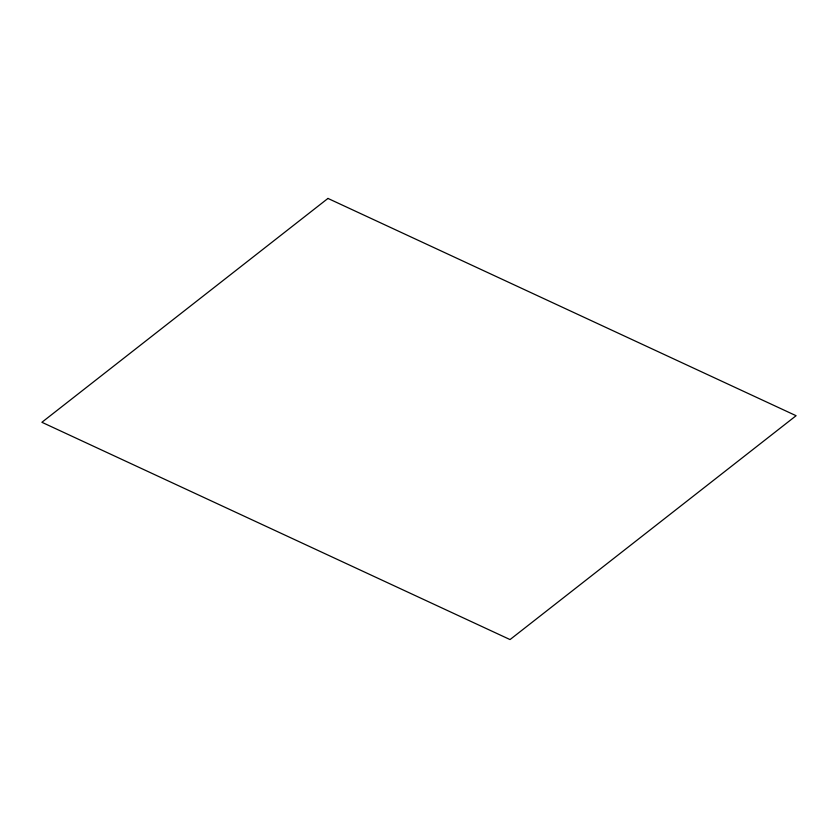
<?xml version="1.0" encoding="UTF-8"?>
<svg xmlns="http://www.w3.org/2000/svg" width="838" height="838" viewBox="0 0 838 838"><rect width="100%" height="100%" fill="white"/><g stroke="black" fill="none" stroke-linecap="round" stroke-linejoin="round"><path stroke-width="1.26" d="M327.962 198.428L41.9 422.289L510.038 639.572L796.1 415.711L327.962 198.428"/></g></svg>
